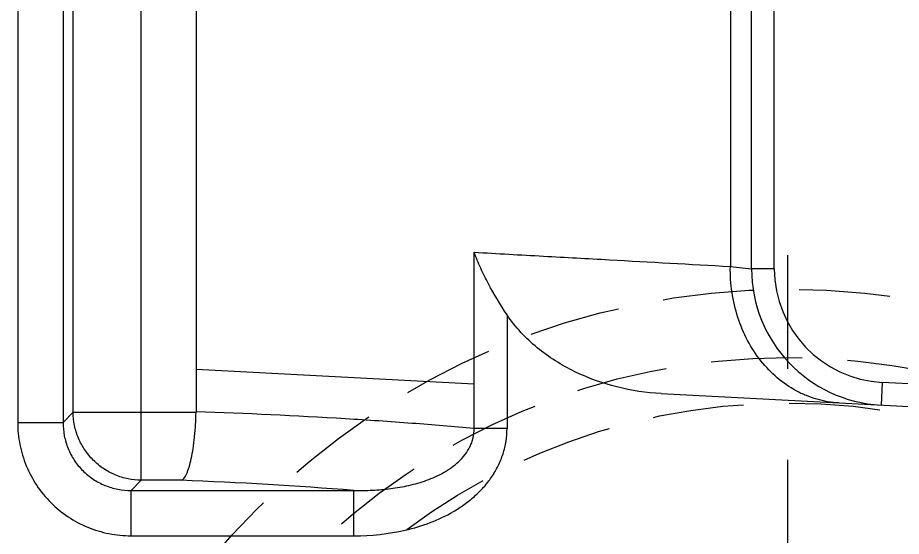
# Model space of a CAD drawing. Header units: millimetres. Extents: x 28656 to 29764, y -21384 to -20601.
# Drawn here: x 29224.36 to 29243.77, y -20872.19 to -20860.8 of the extents above; entities that cross this region are included whole.
import ezdxf

# ---------------------------------------------------------------- set-up
doc = ezdxf.new("R2010")
doc.units = ezdxf.units.MM
doc.header["$LTSCALE"] = 8
doc.linetypes.add('CENTER', pattern=[2, 1.25, -0.25, 0.25, -0.25])
doc.linetypes.add('HIDDEN', pattern=[0.375, 0.25, -0.125])
for name, color, linetype in [('Cav-cor', 30, 'Continuous'), ('SLIDE', 6, 'Continuous'), ('SP', 3, 'Continuous')]:
    doc.layers.add(name, color=color, linetype=linetype)

# ---------------------------------------------------------------- blocks, each defined once
blk = doc.blocks.new('20160826.095208')
at = {"layer": 'SP', "linetype": 'CENTER'}
blk.add_line((0, -17.25), (0, 17.25), dxfattribs=at)
at = {"layer": 'SP', "linetype": 'HIDDEN'}
for radius in [16.5, 15, 14]:
    blk.add_circle((0, 0), radius, dxfattribs=at)

msp = doc.modelspace()

# ---------------------------------------------------------------- linework, layer by layer
at = {"layer": 'Cav-cor', "color": 241}
for p, q in [((29224.364, -20860.138), (29224.364, -20869.692)), ((29225.36, -20860.497), (29225.36, -20869.692)), ((29225.583, -20869.469), (29225.583, -20860.507)), ((29227.077, -20870.963), (29227.077, -20860.504)), ((29228.28, -20860.507), (29228.28, -20869.469)), ((29234.385, -20869.823), (29234.385, -20865.954)), ((29235.11, -20867.328), (29235.11, -20869.823)), ((29228.28, -20868.524), (29234.385, -20868.844)), ((29225.583, -20869.469), (29225.36, -20869.692)), ((29225.583, -20869.469), (29228.28, -20869.469)), ((29224.364, -20869.692), (29225.36, -20869.692)), ((29235.11, -20869.823), (29234.385, -20869.823)), ((29227.077, -20870.963), (29226.854, -20871.186)), ((29227.959, -20870.963), (29227.077, -20870.963)), ((29226.854, -20871.186), (29231.747, -20871.186)), ((29226.854, -20872.182), (29226.854, -20871.186)), ((29231.747, -20872.182), (29231.747, -20871.186)), ((29226.854, -20872.182), (29231.747, -20872.182))]:
    msp.add_line(p, q, dxfattribs=at)
msp.add_arc((29223.789, -20974.28), 103.401, 85.58614, 87.68886, dxfattribs=at)
for points, knots in [([(29235.11, -20867.328), (29234.964, -20867.109), (29234.76, -20866.772), (29234.53, -20866.306), (29234.43, -20866.071), (29234.385, -20865.954)], [0, 0, 0, 0, 0.508608, 0.75708, 1, 1, 1, 1]), ([(29227.077, -20870.963), (29226.98, -20870.963), (29226.785, -20870.942), (29226.504, -20870.855), (29226.245, -20870.716), (29226.018, -20870.528), (29225.83, -20870.301), (29225.691, -20870.042), (29225.604, -20869.761), (29225.583, -20869.566), (29225.583, -20869.469)], [0, 0, 0, 0, 0.124693, 0.249782, 0.374856, 0.500009, 0.625163, 0.750236, 0.875314, 1, 1, 1, 1]), ([(29227.957, -20870.963), (29227.968, -20870.959), (29227.991, -20870.945), (29228.021, -20870.913), (29228.05, -20870.87), (29228.078, -20870.814), (29228.105, -20870.748), (29228.141, -20870.639), (29228.181, -20870.478), (29228.22, -20870.259), (29228.244, -20870.058), (29228.26, -20869.884), (29228.275, -20869.701), (29228.28, -20869.562), (29228.28, -20869.469)], [0, 0, 0, 0, 0.022662, 0.050124, 0.083377, 0.122883, 0.168758, 0.220925, 0.343253, 0.486864, 0.64771, 0.733128, 0.820942, 1, 1, 1, 1]), ([(29234.385, -20869.823), (29233.932, -20869.784), (29232.991, -20869.707), (29230.956, -20869.569), (29229.374, -20869.496), (29228.28, -20869.458)], [0, 0, 0, 0, 0.223215, 0.463238, 1, 1, 1, 1]), ([(29224.364, -20869.692), (29224.364, -20869.855), (29224.396, -20870.181), (29224.538, -20870.651), (29224.769, -20871.085), (29225.081, -20871.465), (29225.461, -20871.777), (29225.895, -20872.008), (29226.365, -20872.15), (29226.691, -20872.182), (29226.854, -20872.182)], [0, 0, 0, 0, 0.125001, 0.250002, 0.375001, 0.499999, 0.624998, 0.749998, 0.874999, 1, 1, 1, 1]), ([(29225.36, -20869.692), (29225.36, -20869.79), (29225.378, -20869.986), (29225.462, -20870.269), (29225.577, -20870.487), (29225.693, -20870.645), (29225.825, -20870.79), (29226.016, -20870.946), (29226.277, -20871.084), (29226.56, -20871.168), (29226.757, -20871.187), (29226.854, -20871.186)], [0, 0, 0, 0, 0.124857, 0.249815, 0.374864, 0.437485, 0.500109, 0.625192, 0.750227, 0.875168, 1, 1, 1, 1]), ([(29231.747, -20872.182), (29232.126, -20872.182), (29232.698, -20872.125), (29233.425, -20871.908), (29233.856, -20871.705), (29234.175, -20871.499), (29234.398, -20871.321), (29234.6, -20871.12), (29234.776, -20870.896), (29234.92, -20870.65), (29235.029, -20870.386), (29235.095, -20870.108), (29235.11, -20869.918), (29235.11, -20869.823)], [0, 0, 0, 0, 0.249732, 0.374769, 0.499768, 0.562314, 0.624859, 0.687397, 0.749929, 0.812456, 0.874975, 0.937488, 1, 1, 1, 1]), ([(29231.747, -20871.186), (29231.882, -20871.189), (29232.152, -20871.186), (29232.556, -20871.152), (29232.956, -20871.083), (29233.282, -20870.991), (29233.534, -20870.889), (29233.717, -20870.798), (29233.89, -20870.689), (29234.051, -20870.559), (29234.191, -20870.407), (29234.284, -20870.26), (29234.338, -20870.132), (29234.377, -20869.998), (29234.387, -20869.893), (29234.385, -20869.823)], [0, 0, 0, 0, 0.123753, 0.247602, 0.371562, 0.495769, 0.558039, 0.620472, 0.683052, 0.745921, 0.808998, 0.872439, 0.904286, 0.936251, 1, 1, 1, 1])]:
    msp.add_open_spline(points, degree=3, knots=knots, dxfattribs=at)
at = {"layer": 'SLIDE'}
for p, q in [((29240.48, -20866.316), (29240.48, -20858.128)), ((29240.98, -20866.316), (29240.98, -20858.128)), ((29240.014, -20860.483), (29240.014, -20866.267)), ((29240.014, -20866.267), (29240.48, -20866.316)), ((29240.98, -20866.316), (29240.48, -20866.316)), ((29243.349, -20868.813), (29243.323, -20869.312)), ((29263.28, -20869.857), (29243.349, -20868.813)), ((29238.495, -20869.059), (29263.28, -20870.358))]:
    msp.add_line(p, q, dxfattribs=at)
for radius in [3, 2.5]:
    msp.add_arc((29243.48, -20866.316), radius, 180, 267, dxfattribs=at)
for points, knots in [([(29234.385, -20865.953), (29234.894, -20865.983), (29235.886, -20866.038), (29237.762, -20866.141), (29239.129, -20866.217), (29240.014, -20866.267)], [0, 0, 0, 0, 0.271353, 0.52849, 1, 1, 1, 1]), ([(29242.391, -20869.263), (29242.23, -20869.255), (29241.988, -20869.214), (29241.681, -20869.108), (29241.381, -20868.966), (29241.03, -20868.723), (29240.669, -20868.346), (29240.377, -20867.895), (29240.163, -20867.385), (29240.036, -20866.836), (29240.011, -20866.457), (29240.014, -20866.267)], [0, 0, 0, 0, 0.114708, 0.172664, 0.231205, 0.350467, 0.473494, 0.600522, 0.731217, 0.864765, 1, 1, 1, 1]), ([(29238.495, -20869.059), (29238.168, -20869.042), (29237.516, -20868.944), (29236.74, -20868.665), (29236.166, -20868.347), (29235.766, -20868.059), (29235.406, -20867.722), (29235.201, -20867.465), (29235.11, -20867.328)], [0, 0, 0, 0, 0.249901, 0.499759, 0.624844, 0.749916, 0.874971, 1, 1, 1, 1])]:
    msp.add_open_spline(points, degree=3, knots=knots, dxfattribs=at)

# ---------------------------------------------------------------- block references
at = {"layer": 'SP'}
msp.add_blockref('20160826.095208', (29241.28, -20883.266), dxfattribs=at)

doc.saveas('drawing.dxf')
